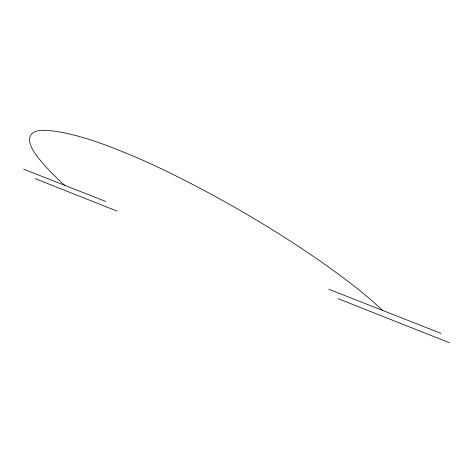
<?xml version="1.0" encoding="UTF-8"?>
<svg xmlns="http://www.w3.org/2000/svg" width="473" height="473" viewBox="0 0 473 473"><rect width="100%" height="100%" fill="white"/><g stroke="black" fill="none" stroke-linecap="round" stroke-linejoin="round"><path stroke-width="0.71" d="M23.65 169.168L105.65 201.433M328.682 289.192L440.931 333.359M35.38 178.735L116.902 211.029M338.207 298.7L449.35 342.73M64.588 185.274A175.045 58.38 29.4 0 1 38.579 158.213A78.553 24.194 31 0 1 47.365 130.412A155.635 46.076 29.5 0 1 102.564 143.993A226.549 62.619 28.8 0 1 175.489 175.672A311.672 78.477 28.5 0 1 345.438 279.389A224.74 61.431 27.7 0 1 382.568 310.394"/></g></svg>
